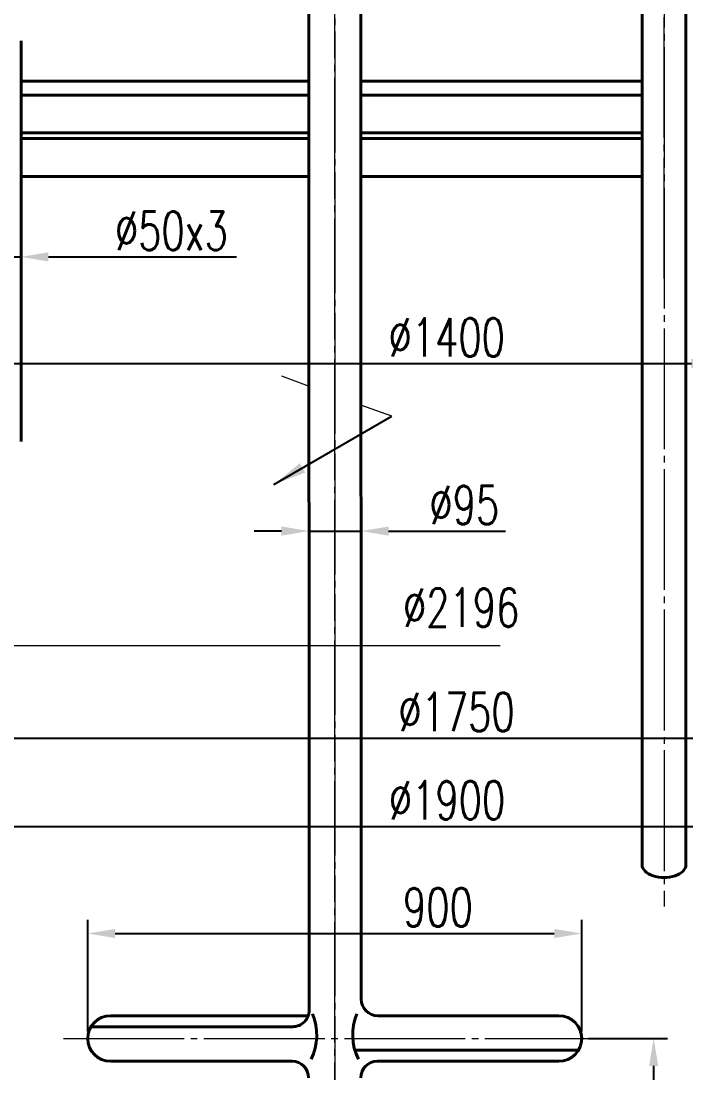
# Model space of a CAD drawing. Header units: millimetres. Extents: x 1794 to 2214, y -1115 to -518.
# Drawn here: x 1888 to 1948.5, y -715.6 to -619.9 of the extents above; entities that cross this region are included whole.
import ezdxf

# ---------------------------------------------------------------- set-up
doc = ezdxf.new("R2010")
doc.units = ezdxf.units.MM
doc.linetypes.add('JIS_08_11', pattern=[12.8, 11, -0.6, 0.6, -0.6])
for name, color, linetype, lineweight in [('中心线', 4, 'JIS_08_11', 20), ('外壳线', 1, 'Continuous', 40), ('尺寸线', 2, 'Continuous', 20)]:
    doc.layers.add(name, color=color, linetype=linetype, lineweight=lineweight)
doc.styles.get("Standard").update_dxf_attribs({"font": 'romans.shx', "width": 0.707, "height": 3.5, "bigfont": 'hzfs.shx'})
doc.styles.add('数字', font='romans.shx', dxfattribs={"width": 0.55, "height": 4, "bigfont": 'hzfs.shx'})
doc.dimstyles.new('ISO-25', dxfattribs={"dimtxt": 3.5, "dimasz": 2.5, "dimexe": 1.25, "dimexo": 0.625, "dimtad": 1, "dimtxsty": 'Standard', "dimcen": 2.5, "dimadec": 0, "dimazin": 0, "dimtfac": 1, "dimtmove": 0, "dimatfit": 0, "dimfxl": 1, "dimarcsym": 0})
doc.dimstyles.new('副本ISO-25', dxfattribs={"dimtxt": 4, "dimasz": 3, "dimexe": 1.25, "dimexo": 0.625, "dimtad": 1, "dimdsep": 46, "dimtxsty": '数字', "dimcen": 3, "dimazin": 2, "dimtfac": 1, "dimtmove": 0, "dimatfit": 1, "dimfxl": 1, "dimarcsym": 0})

# ---------------------------------------------------------------- blocks, each defined once
blk = doc.blocks.new('*D145')
at = {"layer": 'DEFPOINTS', "color": 0}
for p in [(1960.295, -685.127), (1872.798, -686.214), (1960.295, -686.214)]:
    blk.add_point(p, dxfattribs=at)
at = {"layer": '尺寸线', "color": 0, "lineweight": -2}
for p, q in [((1872.798, -685.589), (1872.798, -683.877)), ((1960.295, -685.589), (1960.295, -683.877)), ((1875.298, -685.127), (1957.795, -685.127))]:
    blk.add_line(p, q, dxfattribs=at)
at = {"layer": '尺寸线', "color": 0}
for points in [[(1875.298, -684.71), (1875.298, -685.544), (1872.798, -685.127)], [(1957.795, -684.71), (1957.795, -685.544), (1960.295, -685.127)]]:
    blk.add_solid(points, dxfattribs=at)
at = {"layer": '尺寸线', "color": 0, "insert": (1927.644, -682.752), "char_height": 3.5, "attachment_point": 5}
blk.add_mtext('%%C1750', dxfattribs=at)
blk = doc.blocks.new('*D147')
at = {"layer": 'DEFPOINTS', "color": 0}
for p in [(1869.048, -692.566), (1964.045, -692.566), (1964.045, -693.159)]:
    blk.add_point(p, dxfattribs=at)
at = {"layer": '尺寸线', "color": 0, "lineweight": -2}
for p, q in [((1869.048, -693.191), (1869.048, -694.409)), ((1871.548, -693.159), (1961.545, -693.159)), ((1964.045, -693.191), (1964.045, -694.409))]:
    blk.add_line(p, q, dxfattribs=at)
at = {"layer": '尺寸线', "color": 0}
for points in [[(1871.548, -692.742), (1871.548, -693.576), (1869.048, -693.159)], [(1961.545, -692.742), (1961.545, -693.576), (1964.045, -693.159)]]:
    blk.add_solid(points, dxfattribs=at)
at = {"layer": '尺寸线', "color": 0, "insert": (1926.781, -690.784), "char_height": 3.5, "attachment_point": 5}
blk.add_mtext('%%C1900', dxfattribs=at)
blk = doc.blocks.new('*D150')
at = {"layer": 'DEFPOINTS', "color": 0}
for p in [(1918.952, -666.282), (1918.952, -668.568), (1914.199, -670.458)]:
    blk.add_point(p, dxfattribs=at)
at = {"layer": '尺寸线', "color": 0, "lineweight": -2}
for p, q in [((1914.199, -669.833), (1914.199, -665.032)), ((1918.952, -667.943), (1918.952, -665.032)), ((1911.699, -666.282), (1909.199, -666.282)), ((1914.199, -666.282), (1918.952, -666.282)), ((1921.452, -666.282), (1932.101, -666.282))]:
    blk.add_line(p, q, dxfattribs=at)
at = {"layer": '尺寸线', "color": 0}
for points in [[(1911.699, -665.866), (1911.699, -666.699), (1914.199, -666.282)], [(1921.452, -665.866), (1921.452, -666.699), (1918.952, -666.282)]]:
    blk.add_solid(points, dxfattribs=at)
at = {"layer": '尺寸线', "color": 0, "insert": (1928.354, -663.907), "char_height": 3.5, "attachment_point": 5}
blk.add_mtext('%%c95', dxfattribs=at)
blk = doc.blocks.new('*D151')
at = {"layer": 'DEFPOINTS', "color": 0}
for p in [(1885.123, -641.327), (1887.973, -641.327), (1887.973, -641.327)]:
    blk.add_point(p, dxfattribs=at)
at = {"layer": '尺寸线', "color": 0, "lineweight": -2}
for p, q in [((1885.123, -640.702), (1885.123, -640.077)), ((1887.973, -640.702), (1887.973, -640.077)), ((1882.623, -641.327), (1880.123, -641.327)), ((1885.123, -641.327), (1887.973, -641.327)), ((1890.473, -641.327), (1907.595, -641.327))]:
    blk.add_line(p, q, dxfattribs=at)
at = {"layer": '尺寸线', "color": 0}
for points in [[(1882.623, -640.911), (1882.623, -641.744), (1885.123, -641.327)], [(1890.473, -640.911), (1890.473, -641.744), (1887.973, -641.327)]]:
    blk.add_solid(points, dxfattribs=at)
at = {"layer": '尺寸线', "color": 0, "insert": (1901.668, -638.952), "char_height": 3.5, "attachment_point": 5}
blk.add_mtext('%%C50x3', dxfattribs=at)
blk = doc.blocks.new('*D155')
at = {"layer": 'DEFPOINTS', "color": 0}
for p in [(1963.495, -630.547), (2003.545, -630.547), (1916.547, -774.343)]:
    blk.add_point(p, dxfattribs=at)
at = {"layer": '尺寸线', "color": 0, "lineweight": -2}
for p, q in [((1964.12, -630.547), (2004.795, -630.547)), ((2003.545, -771.843), (2003.545, -633.047)), ((1917.172, -774.343), (2004.795, -774.343))]:
    blk.add_line(p, q, dxfattribs=at)
at = {"layer": '尺寸线', "color": 0}
for points in [[(2003.128, -633.047), (2003.962, -633.047), (2003.545, -630.547)], [(2003.128, -771.843), (2003.962, -771.843), (2003.545, -774.343)]]:
    blk.add_solid(points, dxfattribs=at)
at = {"layer": '尺寸线', "color": 0, "insert": (2001.17, -697.02), "char_height": 3.5, "attachment_point": 5, "rotation": 90}
blk.add_mtext('2892', dxfattribs=at)
blk = doc.blocks.new('*D164')
at = {"layer": 'DEFPOINTS', "color": 0}
for p in [(1939.047, -712.468), (1945.603, -712.468), (1916.547, -752.678)]:
    blk.add_point(p, dxfattribs=at)
at = {"layer": '尺寸线', "color": 0, "lineweight": -2}
for p, q in [((1939.672, -712.468), (1946.853, -712.468)), ((1945.603, -750.178), (1945.603, -714.968)), ((1917.172, -752.678), (1946.853, -752.678))]:
    blk.add_line(p, q, dxfattribs=at)
at = {"layer": '尺寸线', "color": 0}
for points in [[(1945.186, -714.968), (1946.02, -714.968), (1945.603, -712.468)], [(1945.186, -750.178), (1946.02, -750.178), (1945.603, -752.678)]]:
    blk.add_solid(points, dxfattribs=at)
at = {"layer": '尺寸线', "color": 0, "insert": (1943.228, -732.573), "char_height": 3.5, "attachment_point": 5, "rotation": 90}
blk.add_mtext('800', dxfattribs=at)
blk = doc.blocks.new('*D165')
at = {"layer": 'DEFPOINTS', "color": 0}
for p in [(1939.047, -702.91), (1894.047, -712.468), (1939.047, -712.468)]:
    blk.add_point(p, dxfattribs=at)
at = {"layer": '尺寸线', "color": 0, "lineweight": -2}
for p, q in [((1894.047, -711.843), (1894.047, -701.66)), ((1939.047, -711.843), (1939.047, -701.66)), ((1896.547, -702.91), (1936.547, -702.91))]:
    blk.add_line(p, q, dxfattribs=at)
at = {"layer": '尺寸线', "color": 0}
for points in [[(1896.547, -702.494), (1896.547, -703.327), (1894.047, -702.91)], [(1936.547, -702.494), (1936.547, -703.327), (1939.047, -702.91)]]:
    blk.add_solid(points, dxfattribs=at)
at = {"layer": '尺寸线', "color": 0, "insert": (1925.948, -700.535), "char_height": 3.5, "attachment_point": 5}
blk.add_mtext('900', dxfattribs=at)
blk = doc.blocks.new('*D156')
at = {"layer": 'DEFPOINTS', "color": 0}
for p in [(1951.547, -651.032), (1951.547, -658.965), (1881.547, -661.215)]:
    blk.add_point(p, dxfattribs=at)
at = {"layer": '尺寸线', "color": 0, "lineweight": -2}
for p, q in [((1881.547, -660.59), (1881.547, -649.782)), ((1951.547, -658.34), (1951.547, -649.782)), ((1884.047, -651.032), (1949.047, -651.032))]:
    blk.add_line(p, q, dxfattribs=at)
at = {"layer": '尺寸线', "color": 0}
for points in [[(1884.047, -650.615), (1884.047, -651.448), (1881.547, -651.032)], [(1949.047, -650.615), (1949.047, -651.448), (1951.547, -651.032)]]:
    blk.add_solid(points, dxfattribs=at)
at = {"layer": '尺寸线', "color": 0, "insert": (1926.752, -648.657), "char_height": 3.5, "attachment_point": 5}
blk.add_mtext('%%C1400', dxfattribs=at)
blk = doc.blocks.new('*D162')
at = {"layer": 'DEFPOINTS', "color": 0}
for p in [(1916.547, -537.449), (1899.047, -783.936), (2011.519, -783.936)]:
    blk.add_point(p, dxfattribs=at)
at = {"layer": '尺寸线', "color": 0, "lineweight": -2}
for p, q in [((1917.172, -537.449), (2012.769, -537.449)), ((2011.519, -539.949), (2011.519, -781.436)), ((1899.672, -783.936), (2012.769, -783.936))]:
    blk.add_line(p, q, dxfattribs=at)
at = {"layer": '尺寸线', "color": 0}
for points in [[(2011.102, -539.949), (2011.935, -539.949), (2011.519, -537.449)], [(2011.102, -781.436), (2011.935, -781.436), (2011.519, -783.936)]]:
    blk.add_solid(points, dxfattribs=at)
at = {"layer": '尺寸线', "color": 0, "insert": (2009.144, -660.693), "char_height": 3.5, "attachment_point": 5, "rotation": 90}
blk.add_mtext('~4900', dxfattribs=at)

msp = doc.modelspace()

# ---------------------------------------------------------------- linework, layer by layer
at = {"layer": '中心线'}
for p, q in [((1916.547, -595.223), (1916.547, -786.179)), ((1946.546, -596.635), (1946.546, -700.454)), ((1916.547, -776.842), (1916.547, -603.15)), ((1946.549, -643.297), (1946.549, -609.574)), ((1946.549, -643.3), (1946.549, -621.289)), ((1891.833, -712.468), (1941.788, -712.468))]:
    msp.add_line(p, q, dxfattribs=at)
at = {"layer": '外壳线'}
for p, q in [((1914.172, -599.473), (1914.221, -709.892)), ((1918.921, -599.473), (1918.971, -708.852)), ((1944.546, -602.293), (1944.546, -696.655)), ((1948.545, -602.293), (1948.545, -696.655)), ((1887.973, -658.127), (1887.973, -621.676)), ((1914.172, -625.348), (1887.973, -625.348)), ((1944.546, -625.348), (1918.921, -625.348)), ((1914.172, -626.597), (1887.973, -626.597)), ((1944.546, -626.597), (1918.921, -626.597)), ((1914.172, -630.047), (1887.973, -630.047)), ((1887.973, -630.547), (1914.172, -630.547)), ((1944.546, -630.047), (1918.921, -630.047)), ((1918.921, -630.547), (1944.546, -630.547)), ((1914.172, -633.997), (1887.973, -633.997)), ((1944.546, -633.997), (1918.921, -633.997)), ((1896.123, -710.392), (1914.135, -710.392)), ((1936.971, -710.392), (1920.47, -710.392)), ((1894.347, -711.392), (1912.721, -711.392)), ((1938.746, -713.544), (1918.389, -713.544)), ((1896.123, -714.544), (1912.671, -714.544)), ((1936.971, -714.544), (1920.423, -714.544))]:
    msp.add_line(p, q, dxfattribs=at)
for centre, radius, start, end in [((1920.47, -708.892), 1.5, 180.02572, 270), ((1896.123, -712.468), 2.076, 89.99928, 269.99928), ((1912.721, -709.892), 1.5, 269.9994, 0.02543), ((1909.955, -712.131), 4.955, 333.46679, 22.54056), ((1923.138, -712.131), 4.955, 157.45944, 206.53321), ((1936.971, -712.468), 2.076, 270, 90), ((1912.671, -716.044), 1.5, 0, 89.9994), ((1920.423, -716.044), 1.5, 90, 179.99921)]:
    msp.add_arc(centre, radius, start, end, dxfattribs=at)
msp.add_ellipse((1946.546, -696.655), major_axis=(-2, 0), ratio=0.580642, start_param=0, end_param=3.141593, dxfattribs=at)
at = {"layer": '尺寸线'}
for p, q in [((1914.172, -653.082), (1911.729, -652.193)), ((1921.744, -655.838), (1918.921, -654.811)), ((1857.627, -676.703), (1931.633, -676.703))]:
    msp.add_line(p, q, dxfattribs=at)

# ---------------------------------------------------------------- texts
at = {"layer": '尺寸线', "insert": (1928.063, -673.257), "char_height": 3.5, "attachment_point": 5}
msp.add_mtext('%%C2196', dxfattribs=at)

# ---------------------------------------------------------------- dimensions: what is measured, and where the dimension line sits
at = {"layer": '尺寸线'}
for base, p1, p2, text, picture, middle in [((2011.519, -783.936), (1916.547, -537.449), (1899.047, -783.936), '~4900', '*D162', (2011.519, -660.693)), ((2003.545, -630.547), (1916.547, -774.343), (1963.495, -630.547), '2892', '*D155', (2003.545, -697.02))]:
    dim = msp.add_linear_dim(base=base, p1=p1, p2=p2, angle=90, text=text, dimstyle='ISO-25', dxfattribs=at)
    dim.commit()
    dim.dimension.update_dxf_attribs({"geometry": picture, "text_midpoint": middle, "dimtype": 160})
for base, p1, p2, text, picture, middle in [((1887.973, -641.327), (1885.123, -641.327), (1887.973, -641.327), '%%C50x3', '*D151', (1901.668, -641.327)), ((1951.547, -651.032), (1881.547, -661.215), (1951.547, -658.965), '%%C1400', '*D156', (1926.752, -651.032)), ((1918.952, -666.282), (1914.199, -670.458), (1918.952, -668.568), '%%c95', '*D150', (1928.354, -666.282)), ((1960.295, -685.127), (1872.798, -686.214), (1960.295, -686.214), '%%C1750', '*D145', (1927.644, -685.127)), ((1964.045, -693.159), (1869.048, -692.566), (1964.045, -692.566), '%%C1900', '*D147', (1926.781, -693.159)), ((1939.047, -702.91), (1894.047, -712.468), (1939.047, -712.468), '900', '*D165', (1925.948, -702.91))]:
    dim = msp.add_linear_dim(base=base, p1=p1, p2=p2, text=text, dimstyle='ISO-25', dxfattribs=at)
    dim.commit()
    dim.dimension.update_dxf_attribs({"geometry": picture, "text_midpoint": middle, "dimtype": 160})
dim = msp.add_linear_dim(base=(1945.603, -712.468), p1=(1916.547, -752.678), p2=(1939.047, -712.468), angle=90, text='800', dimstyle='ISO-25', dxfattribs=at)
dim.commit()
dim.dimension.update_dxf_attribs({"geometry": '*D164', "text_midpoint": (1943.228, -732.573)})

# ---------------------------------------------------------------- leaders
msp.add_leader([(1911.011, -662.035), (1921.744, -655.838)], dimstyle='副本ISO-25', override={"dimgap": 0.625, "dimtad": 0}, dxfattribs=at)

doc.saveas('drawing.dxf')
